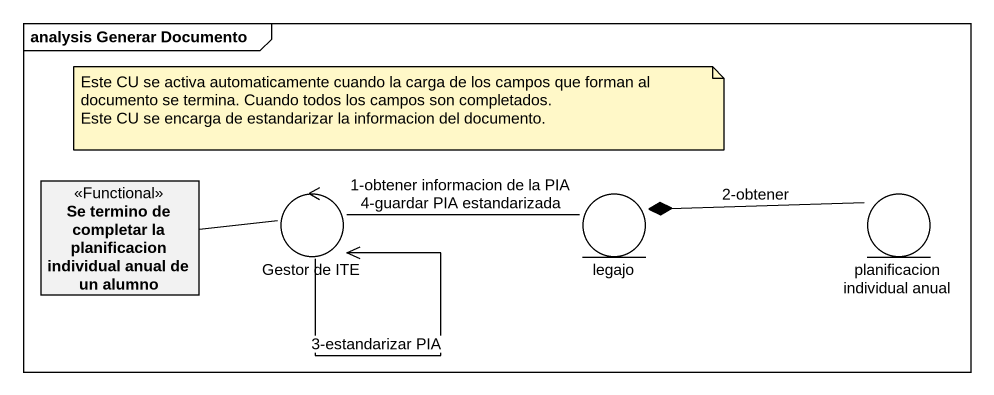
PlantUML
@startuml
mainframe analysis Generar Documento
allowmixing
hide circle
hide empty members
class "Se termino de completar la planificacion individual anual de un alumno" as Se_termino_de_completar_la <<Functional>>
control "Gestor de ITE" as Gestor_de_ITE
entity legajo
entity "planificacion individual anual" as planificacion_individual
Se_termino_de_completar_la -right- Gestor_de_ITE
Gestor_de_ITE --> Gestor_de_ITE : 3-estandarizar PIA
Gestor_de_ITE -right- legajo : 1-obtener informacion de la PIA 4-guardar PIA estandarizada
legajo *-right- planificacion_individual : 2-obtener
note as N1
  Este CU se activa automaticamente cuando la carga de los campos que forman al documento se termina. Cuando todos los campos son completados.
  Este CU se encarga de estandarizar la informacion del documento.
end note
@enduml
